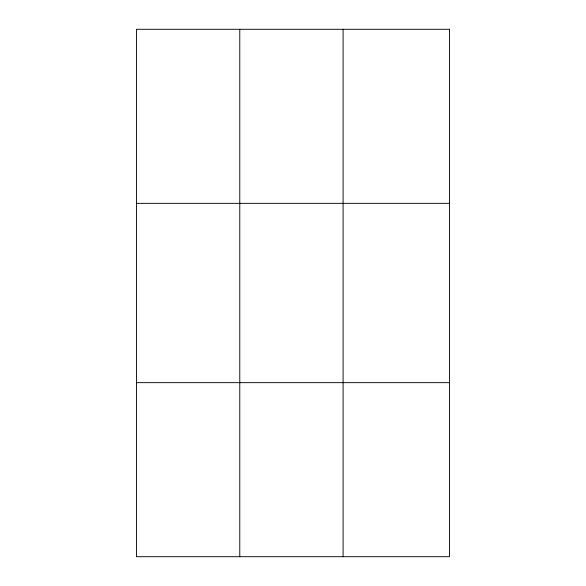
<?xml version="1.0" encoding="UTF-8"?>
<svg xmlns="http://www.w3.org/2000/svg" width="586" height="586" viewBox="0 0 586 586"><rect width="100%" height="100%" fill="white"/><g stroke="black" fill="none" stroke-linecap="round" stroke-linejoin="round"><path stroke-width="0.88" d="M239.777 556.7L239.777 29.3M343.096 556.7L343.096 29.3M136.457 203.342L449.543 203.342M136.457 382.658L449.543 382.658M449.543 29.3L449.543 556.7L136.457 556.7L136.457 29.3L449.543 29.3"/></g></svg>
